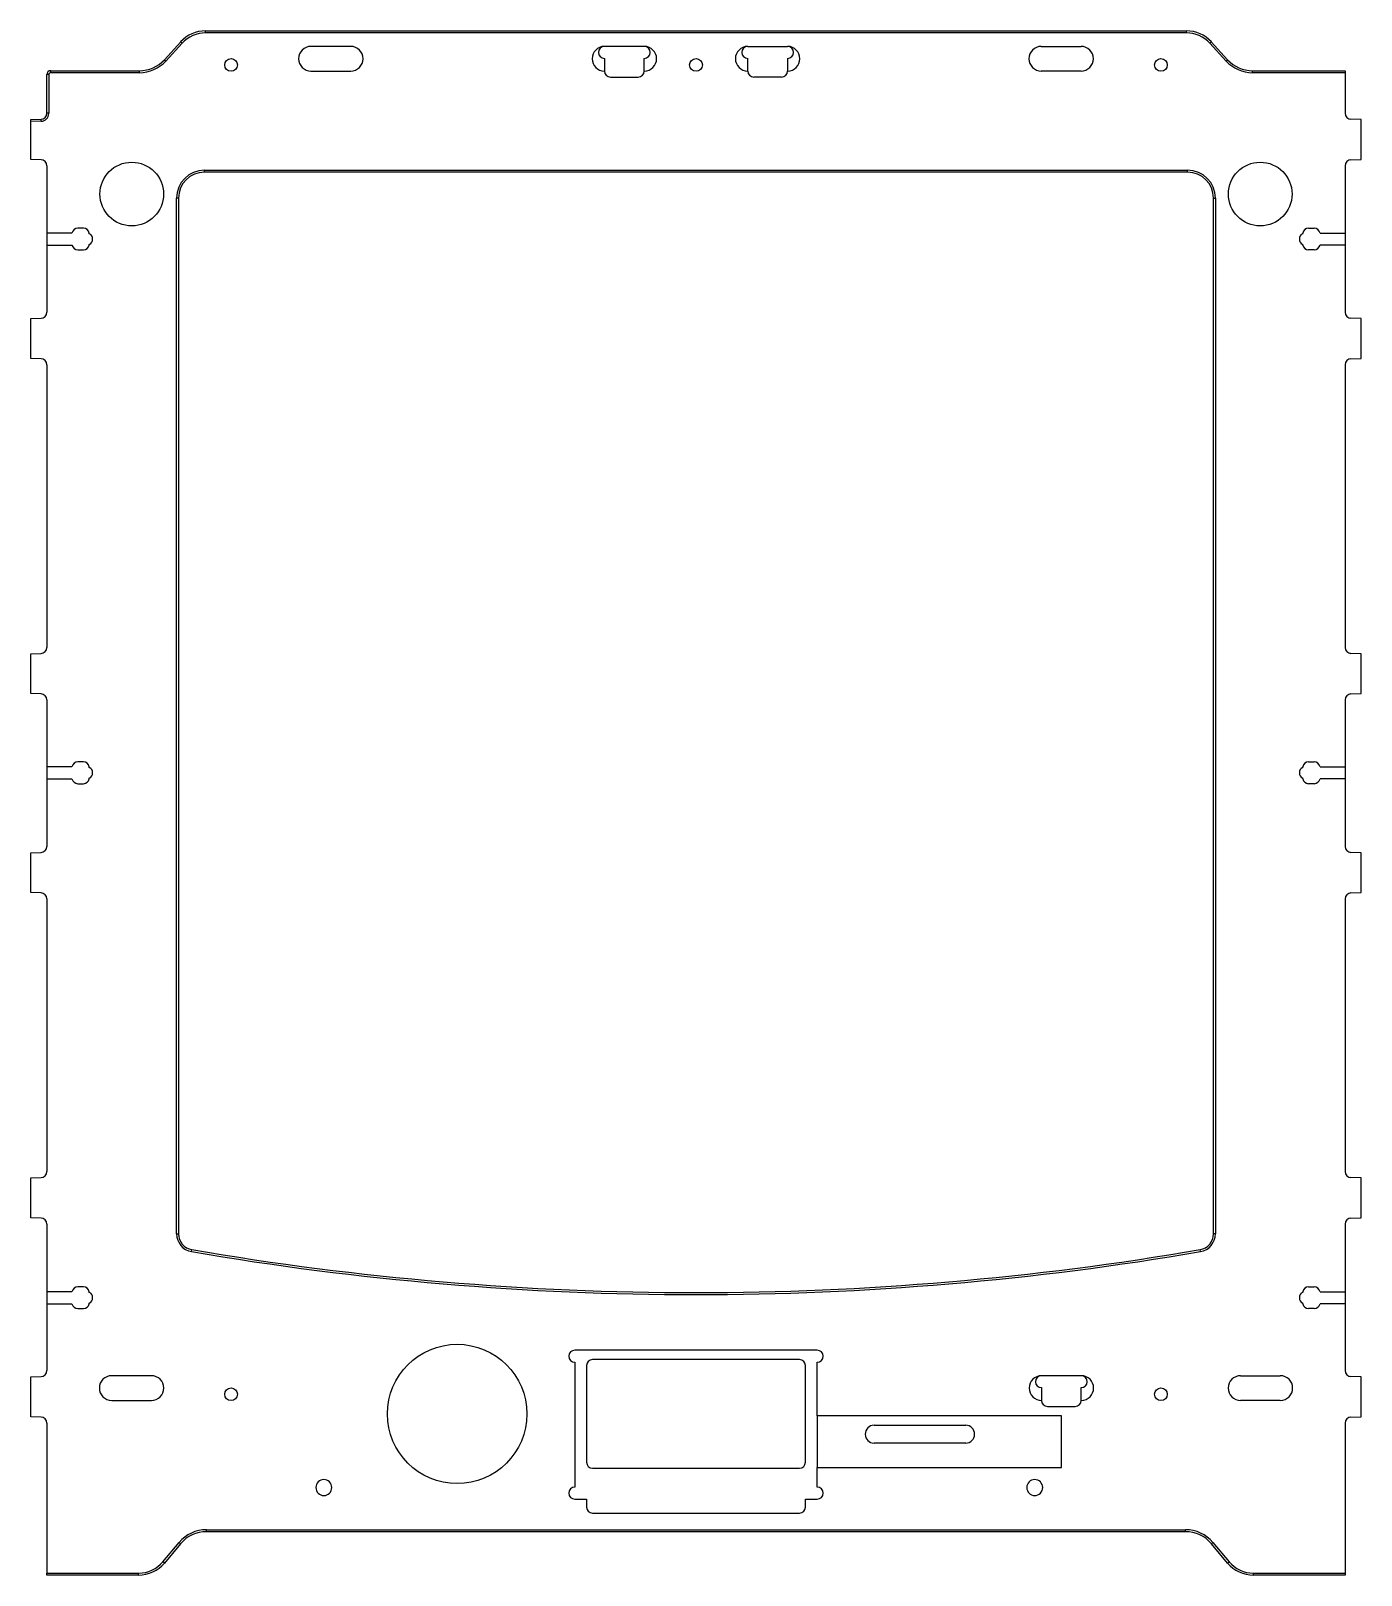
# Model space of a CAD drawing. Extents: x -167 to 167, y -194 to 194.
import ezdxf

# ---------------------------------------------------------------- set-up
doc = ezdxf.new("R2010")
doc.units = 0
doc.layers.get('0').update_dxf_attribs({"linetype": 'continuous'})

# ---------------------------------------------------------------- blocks, each defined once
blk = doc.blocks.new('PART__FEATURE')
at = {"color": 0}
for p, q in [((-123.2, 194), (123.2, 194)), ((-123.2, 193.5), (-123.2, 194)), ((123.2, 193.5), (123.2, 194)), ((-133.57, 186.76), (-129.47, 191.24)), ((-129.11, 190.9), (-133.2, 186.42)), ((-129.11, 190.9), (-129.47, 191.24)), ((123.2, 193.5), (-123.2, 193.5)), ((129.11, 190.9), (129.47, 191.24)), ((133.2, 186.42), (129.11, 190.9)), ((129.47, 191.24), (133.57, 186.76)), ((-133.2, 186.42), (-133.57, 186.76)), ((-86.75, 190.1), (-96.75, 190.1)), ((-13, 190.1), (-23, 190.1)), ((-23, 187.1), (-23, 183.9)), ((-13, 183.9), (-13, 187.1)), ((13, 190.1), (23, 190.1)), ((13, 183.9), (13, 187.1)), ((23, 187.1), (23, 183.9)), ((86.75, 190.1), (96.75, 190.1)), ((133.2, 186.42), (133.57, 186.76)), ((-163.1, 173.29), (-163.1, 183)), ((-162.6, 183), (-163.1, 183)), ((-162.6, 183), (-162.6, 173.29)), ((-162.1, 184), (-139.84, 184)), ((-162.1, 183.5), (-162.1, 184)), ((-139.84, 183.5), (-162.1, 183.5)), ((-139.84, 183.5), (-139.84, 184)), ((-96.75, 183.9), (-86.75, 183.9)), ((-21.5, 182.4), (-14.5, 182.4)), ((21.5, 182.4), (14.5, 182.4)), ((96.75, 183.9), (86.75, 183.9)), ((139.84, 184), (163.1, 184)), ((139.84, 183.5), (139.84, 184)), ((163.1, 183.5), (139.84, 183.5)), ((163.1, 184), (163.1, 183.5)), ((163.1, 183.5), (163.1, 173.29)), ((-167.1, 171.7), (-164.55, 171.79)), ((-167.1, 171.2), (-167.1, 171.7)), ((-164.53, 171.29), (-167.1, 171.2)), ((-167.1, 161.7), (-167.1, 171.2)), ((-164.53, 171.29), (-164.55, 171.79)), ((-162.6, 173.29), (-163.1, 173.29)), ((167.1, 171.7), (164.55, 171.79)), ((167.1, 161.7), (167.1, 171.7)), ((-164.55, 161.61), (-167.1, 161.7)), ((-163.1, 160.11), (-163.1, 143.2)), ((163.1, 160.11), (163.1, 143.2)), ((164.55, 161.61), (167.1, 161.7)), ((-123.5, 159), (123.5, 159)), ((-123.5, 158.5), (-123.5, 159)), ((123.5, 158.5), (-123.5, 158.5)), ((123.5, 158.5), (123.5, 159)), ((-130.5, -108.28), (-130.5, 152)), ((-130, 152), (-130.5, 152)), ((-130, 152), (-130, -108.28)), ((130, -108.28), (130, 152)), ((130, 152), (130.5, 152)), ((130.5, 152), (130.5, -108.28)), ((-153.9, 144.45), (-155.3, 144.45)), ((153.9, 144.45), (155.3, 144.45)), ((-156.78, 143.2), (-163.1, 143.2)), ((-163.1, 143.2), (-163.1, 140.2)), ((-163.1, 140.2), (-156.78, 140.2)), ((-163.1, 140.2), (-163.1, 123.29)), ((-152.42, 143.04), (-152.42, 143.2)), ((-152.42, 140.2), (-152.42, 140.36)), ((152.42, 143.04), (152.42, 143.2)), ((152.42, 140.2), (152.42, 140.36)), ((156.78, 143.2), (163.1, 143.2)), ((163.1, 140.2), (156.78, 140.2)), ((163.1, 143.2), (163.1, 140.2)), ((163.1, 140.2), (163.1, 123.29)), ((-155.3, 138.95), (-153.9, 138.95)), ((155.3, 138.95), (153.9, 138.95)), ((-167.1, 121.7), (-164.55, 121.79)), ((-167.1, 111.7), (-167.1, 121.7)), ((167.1, 121.7), (164.55, 121.79)), ((167.1, 111.7), (167.1, 121.7)), ((-164.55, 111.61), (-167.1, 111.7)), ((-163.1, 110.11), (-163.1, 39.09)), ((163.1, 110.11), (163.1, 39.09)), ((164.55, 111.61), (167.1, 111.7)), ((-167.1, 37.5), (-164.55, 37.59)), ((-167.1, 27.5), (-167.1, 37.5)), ((167.1, 37.5), (164.55, 37.59)), ((167.1, 27.5), (167.1, 37.5)), ((-164.55, 27.41), (-167.1, 27.5)), ((164.55, 27.41), (167.1, 27.5)), ((-163.1, 25.91), (-163.1, 9.1)), ((163.1, 25.91), (163.1, 9.1)), ((-156.78, 9.1), (-163.1, 9.1)), ((-163.1, 9.1), (-163.1, 6.1)), ((-153.9, 10.35), (-155.3, 10.35)), ((-152.42, 8.94), (-152.42, 9.1)), ((152.42, 8.94), (152.42, 9.1)), ((153.9, 10.35), (155.3, 10.35)), ((156.78, 9.1), (163.1, 9.1)), ((163.1, 9.1), (163.1, 6.1)), ((-163.1, 6.1), (-156.78, 6.1)), ((-163.1, 6.1), (-163.1, -10.91)), ((-155.3, 4.85), (-153.9, 4.85)), ((-152.42, 6.1), (-152.42, 6.26)), ((152.42, 6.1), (152.42, 6.26)), ((155.3, 4.85), (153.9, 4.85)), ((163.1, 6.1), (156.78, 6.1)), ((163.1, 6.1), (163.1, -10.91)), ((-167.1, -12.5), (-164.55, -12.41)), ((-167.1, -22.5), (-167.1, -12.5)), ((167.1, -12.5), (164.55, -12.41)), ((167.1, -22.5), (167.1, -12.5)), ((-164.55, -22.59), (-167.1, -22.5)), ((164.55, -22.59), (167.1, -22.5)), ((-163.1, -24.09), (-163.1, -92.61)), ((163.1, -24.09), (163.1, -92.61)), ((-167.1, -94.2), (-164.55, -94.11)), ((-167.1, -104.2), (-167.1, -94.2)), ((167.1, -94.2), (164.55, -94.11)), ((167.1, -104.2), (167.1, -94.2)), ((-164.55, -104.29), (-167.1, -104.2)), ((164.55, -104.29), (167.1, -104.2)), ((-163.1, -105.79), (-163.1, -122.8)), ((-130.5, -108.28), (-130, -108.28)), ((130.5, -108.28), (130, -108.28)), ((163.1, -105.79), (163.1, -122.8)), ((-126.76, -112.72), (-126.68, -112.22)), ((126.76, -112.72), (126.68, -112.22)), ((-156.78, -122.8), (-163.1, -122.8)), ((-163.1, -122.8), (-163.1, -125.8)), ((-153.9, -121.55), (-155.3, -121.55)), ((-152.42, -122.96), (-152.42, -122.8)), ((152.42, -122.96), (152.42, -122.8)), ((153.9, -121.55), (155.3, -121.55)), ((156.78, -122.8), (163.1, -122.8)), ((163.1, -122.8), (163.1, -125.8)), ((-163.1, -125.8), (-156.78, -125.8)), ((-163.1, -125.8), (-163.1, -142.61)), ((-155.3, -127.05), (-153.9, -127.05)), ((-152.42, -125.8), (-152.42, -125.64)), ((152.42, -125.8), (152.42, -125.64)), ((155.3, -127.05), (153.9, -127.05)), ((163.1, -125.8), (156.78, -125.8)), ((163.1, -125.8), (163.1, -142.61)), ((30.45, -137.5), (-30.45, -137.5)), ((-30.45, -140.5), (-30.45, -171.9)), ((-27.5, -141.35), (-27.5, -165.66)), ((26, -139.85), (-26, -139.85)), ((27.5, -165.66), (27.5, -141.35)), ((30.45, -154), (30.45, -140.5)), ((-167.1, -144.2), (-164.55, -144.11)), ((-167.1, -154.2), (-167.1, -144.2)), ((-136.8, -143.9), (-146.8, -143.9)), ((96.8, -143.9), (86.8, -143.9)), ((86.8, -146.9), (86.8, -150.1)), ((96.8, -150.1), (96.8, -146.9)), ((136.8, -143.9), (146.8, -143.9)), ((167.1, -144.2), (164.55, -144.11)), ((167.1, -154.2), (167.1, -144.2)), ((-146.8, -150.1), (-136.8, -150.1)), ((146.8, -150.1), (136.8, -150.1)), ((-164.55, -154.29), (-167.1, -154.2)), ((91.8, -154), (30.45, -154)), ((30.45, -154), (30.45, -167)), ((88.3, -151.6), (95.3, -151.6)), ((91.8, -167), (91.8, -154)), ((164.55, -154.29), (167.1, -154.2)), ((-163.1, -155.79), (-163.1, -193.5)), ((44.75, -156.35), (67.75, -156.35)), ((163.1, -155.79), (163.1, -193.5)), ((67.75, -160.85), (44.75, -160.85)), ((-26, -167.16), (26, -167.16)), ((30.45, -167), (91.8, -167)), ((30.45, -171.9), (30.45, -167)), ((-30.45, -174.9), (-27.5, -174.9)), ((-27.5, -174.9), (-27.5, -176.9)), ((-26, -178.4), (26, -178.4)), ((27.5, -174.9), (30.45, -174.9)), ((27.5, -176.9), (27.5, -174.9)), ((-133.94, -190.64), (-129.88, -185.81)), ((-129.5, -186.13), (-133.55, -190.96)), ((-129.5, -186.13), (-129.88, -185.81)), ((-122.98, -182.59), (122.98, -182.59)), ((-122.98, -183.09), (-122.98, -182.59)), ((122.98, -183.09), (-122.98, -183.09)), ((122.98, -183.09), (122.98, -182.59)), ((129.5, -186.13), (129.88, -185.81)), ((133.55, -190.96), (129.5, -186.13)), ((129.88, -185.81), (133.94, -190.64)), ((-163.1, -193.5), (-140.06, -193.5)), ((-163.1, -194), (-163.1, -193.5)), ((-140.06, -194), (-163.1, -194)), ((-140.06, -194), (-140.06, -193.5)), ((-133.55, -190.96), (-133.94, -190.64)), ((133.55, -190.96), (133.94, -190.64)), ((140.06, -193.5), (163.1, -193.5)), ((140.06, -194), (140.06, -193.5)), ((163.1, -194), (140.06, -194)), ((163.1, -193.5), (163.1, -194))]:
    blk.add_line(p, q, dxfattribs=at)
for centre, radius in [((-116.8, 185.45), 1.6), ((0, 185.45), 1.6), ((0, 185.45), 1.6), ((116.8, 185.45), 1.6), ((-141.75, 153), 8), ((141.75, 153), 8), ((-60, -153.5), 17.5), ((-116.8, -148.55), 1.6), ((116.8, -148.55), 1.6)]:
    blk.add_circle(centre, radius, dxfattribs=at)
for centre, radius, start, end in [((-123.2, 185.5), 8.5, 90, 137.5345), ((123.2, 185.5), 8.5, 42.4655, 90), ((-123.2, 185.5), 8, 90, 137.5345), ((123.2, 185.5), 8, 42.4655, 90), ((-139.84, 192.5), 8.5, -90, -42.4655), ((-139.84, 192.5), 9, -90, -42.4655), ((-96.75, 187), 3.1, 90, -90), ((-86.75, 187), 3.1, -90, 90), ((-23, 187), 3.1, 90, -90), ((-23, 188.6), 1.5, 90, -90), ((-13, 187), 3.1, -90, 90), ((-13, 188.6), 1.5, -90, 90), ((13, 187), 3.1, 90, -90), ((13, 188.6), 1.5, 90, -90), ((23, 187), 3.1, -90, 90), ((23, 188.6), 1.5, -90, 90), ((86.75, 187), 3.1, 90, -90), ((96.75, 187), 3.1, -90, 90), ((139.84, 192.5), 9, -137.5345, -90), ((139.84, 192.5), 8.5, -137.5345, -90), ((-162.1, 183), 1, 90, -180), ((-162.1, 183), 0.5, 90, -180), ((-21.5, 183.9), 1.5, 180, -90), ((-14.5, 183.9), 1.5, -90, 0), ((14.5, 183.9), 1.5, -180, -90), ((21.5, 183.9), 1.5, -90, 0), ((-164.6, 173.29), 1.5, -88, 0), ((-164.6, 173.29), 2, -88, 0), ((164.6, 173.29), 1.5, 180, -92), ((-164.6, 160.11), 1.5, 0, 88), ((164.6, 160.11), 1.5, 92, -180), ((-123.5, 152), 7, 90, -180), ((-123.5, 152), 6.5, 90, -180), ((123.5, 152), 7, 0, 90), ((123.5, 152), 6.5, 0, 90), ((-155.3, 142.95), 1.5, 90, 170.4059), ((-153.9, 142.95), 1.5, 9.5941, 90), ((153.9, 142.95), 1.5, 90, 170.4059), ((155.3, 142.95), 1.5, 9.5941, 90), ((-155.3, 140.45), 1.5, -170.4059, -90), ((-153.9, 140.45), 1.5, -90, -9.5941), ((-153.1, 141.7), 1.5, -63.0842, 63.0842), ((153.1, 141.7), 1.5, 116.9158, -116.9158), ((153.9, 140.45), 1.5, -170.4059, -90), ((155.3, 140.45), 1.5, -90, -9.5941), ((-164.6, 123.29), 1.5, -88, 0), ((164.6, 123.29), 1.5, 180, -92), ((-164.6, 110.11), 1.5, 0, 88), ((164.6, 110.11), 1.5, 92, -180), ((-164.6, 39.09), 1.5, -88, 0), ((164.6, 39.09), 1.5, -180, -92), ((-164.6, 25.91), 1.5, 0, 88), ((164.6, 25.91), 1.5, 92, 180), ((-155.3, 8.85), 1.5, 90, 170.4059), ((-153.9, 8.85), 1.5, 9.5941, 90), ((-153.9, 8.85), 1.5, 9.5941, 90), ((-153.1, 7.6), 1.5, -63.0842, 63.0842), ((153.1, 7.6), 1.5, 116.9158, -116.9158), ((153.9, 8.85), 1.5, 90, 170.4059), ((153.9, 8.85), 1.5, 90, 170.4059), ((155.3, 8.85), 1.5, 9.5941, 90), ((-155.3, 6.35), 1.5, -170.4059, -90), ((-155.3, 6.35), 1.5, -170.4059, -90), ((-153.9, 6.35), 1.5, -90, -9.5941), ((153.9, 6.35), 1.5, -170.4059, -90), ((155.3, 6.35), 1.5, -90, -9.5941), ((155.3, 6.35), 1.5, -90, -9.5941), ((-164.6, -10.91), 1.5, -88, 0), ((164.6, -10.91), 1.5, -180, -92), ((-164.6, -24.09), 1.5, 0, 88), ((164.6, -24.09), 1.5, 92, 180), ((-164.6, -92.61), 1.5, -88, 0), ((164.6, -92.61), 1.5, 180, -92), ((-164.6, -105.79), 1.5, 0, 88), ((164.6, -105.79), 1.5, 92, -180), ((-126, -108.28), 4.5, 180, -99.7239), ((-126, -108.28), 4, 180, -99.7239), ((126, -108.28), 4, -80.2761, 0), ((126, -108.28), 4.5, -80.2761, 0), ((0, 627), 750, -99.72392, -80.27608), ((0, 627), 750.5, -99.72392, -80.27608), ((-155.3, -123.05), 1.5, 90, 170.4059), ((-153.9, -123.05), 1.5, 9.5941, 90), ((-153.1, -124.3), 1.5, -63.0842, 63.0842), ((153.1, -124.3), 1.5, 116.9158, -116.9158), ((153.9, -123.05), 1.5, 90, 170.4059), ((155.3, -123.05), 1.5, 9.5941, 90), ((-155.3, -125.55), 1.5, -170.4059, -90), ((-153.9, -125.55), 1.5, -90, -9.5941), ((153.9, -125.55), 1.5, -170.4059, -90), ((155.3, -125.55), 1.5, -90, -9.5941), ((-30.45, -139), 1.5, 90, -90), ((-30.45, -139), 1.5, 90, -90), ((30.45, -139), 1.5, -90, 90), ((-164.6, -142.61), 1.5, -88, 0), ((-26, -141.35), 1.5, 90, -180), ((26, -141.35), 1.5, 0, 90), ((164.6, -142.61), 1.5, 180, -92), ((-146.8, -147), 3.1, 90, -90), ((-136.8, -147), 3.1, -90, 90), ((86.8, -147), 3.1, 90, -90), ((86.8, -145.4), 1.5, 90, -90), ((96.8, -147), 3.1, -90, 90), ((96.8, -145.4), 1.5, -90, 90), ((136.8, -147), 3.1, 90, -90), ((146.8, -147), 3.1, -90, 90), ((88.3, -150.1), 1.5, -180, -90), ((95.3, -150.1), 1.5, -90, 0), ((-164.6, -155.79), 1.5, 0, 88), ((164.6, -155.79), 1.5, 92, -180), ((44.75, -158.6), 2.25, 90, -90), ((67.75, -158.6), 2.25, -90, 90), ((-26, -165.66), 1.5, 180, -90), ((26, -165.66), 1.5, -90, 0), ((-93.5, -172), 2, 0, -180), ((85.1, -172), 2, 0, -180), ((-93.5, -172), 2, -180, 0), ((-30.45, -173.4), 1.5, 90, -90), ((30.45, -173.4), 1.5, -90, 90), ((30.45, -173.4), 1.5, -90, 90), ((85.1, -172), 2, -180, 0), ((-26, -176.9), 1.5, 180, -90), ((26, -176.9), 1.5, -90, 0), ((26, -176.9), 1.5, -90, 0), ((-122.98, -191.59), 9, 90, 140), ((-122.98, -191.59), 8.5, 90, 140), ((122.98, -191.59), 9, 40, 90), ((122.98, -191.59), 8.5, 40, 90), ((-140.06, -185.5), 8, -90, -40), ((-140.06, -185.5), 8.5, -90, -40), ((140.06, -185.5), 8.5, -140, -90), ((140.06, -185.5), 8, -140, -90)]:
    blk.add_arc(centre, radius, start, end, dxfattribs=at)

msp = doc.modelspace()

# ---------------------------------------------------------------- block references
at = {"color": 0}
msp.add_blockref('PART__FEATURE', (0, 0), dxfattribs=at)

doc.saveas('drawing.dxf')
